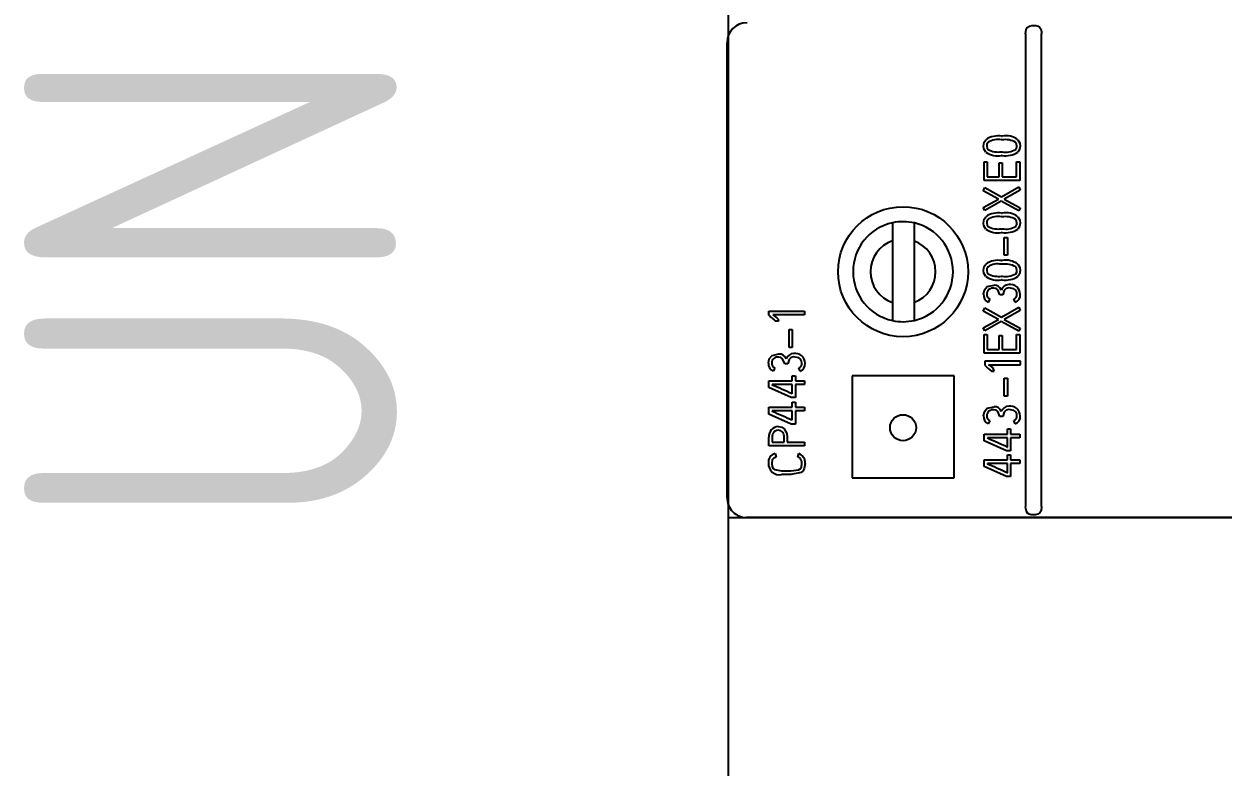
# Model space of a CAD drawing. Extents: x 10 to 610, y -247 to 1644.
# Drawn here: x 202.45 to 213.6, y 110.93 to 117.85 of the extents above; entities that cross this region are included whole.
import ezdxf
from ezdxf.enums import TextEntityAlignment as Align

# ---------------------------------------------------------------- set-up
doc = ezdxf.new("R2010")
doc.units = 0
doc.header["$LTSCALE"] = 5
doc.header["$MEASUREMENT"] = 0
doc.layers.get('0').update_dxf_attribs({"linetype": 'CONTINUOUS'})
doc.styles.add('DIN', font='DIN.shx', dxfattribs={"width": 0.85})

# ---------------------------------------------------------------- blocks, each defined once
blk = doc.blocks.new('L50')
at = {"color": 7, "linetype": 'Continuous'}
blk.add_line((-3, 16.4), (-3, 166.1), dxfattribs=at)
for p, q in [((11.854, 139.835), (11.854, 139.399)), ((12.654, 139.399), (12.654, 139.835)), ((-3.076, 116.649), (-3.076, 139.399)), ((11.854, 139.399), (11.854, 116.65)), ((12.654, 116.65), (12.654, 139.399)), ((10.653, 134.721), (10.68, 134.721)), ((10.68, 134.539), (10.653, 134.539)), ((10.653, 133.944), (10.68, 133.944)), ((10.68, 133.761), (10.653, 133.761)), ((9.774, 132.511), (9.774, 133.443)), ((9.774, 133.443), (9.934, 133.443)), ((9.934, 133.443), (9.934, 132.694)), ((10.528, 132.694), (10.528, 133.397)), ((10.528, 133.397), (10.688, 133.397)), ((10.688, 133.397), (10.688, 132.694)), ((11.397, 132.694), (11.397, 133.443)), ((11.397, 133.443), (11.557, 133.443)), ((11.557, 133.443), (11.557, 132.511)), ((11.557, 132.511), (9.774, 132.511)), ((9.934, 132.694), (10.528, 132.694)), ((10.688, 132.694), (11.397, 132.694)), ((9.737, 131.992), (9.816, 132.154)), ((10.494, 131.579), (9.737, 131.992)), ((9.816, 132.154), (10.64, 131.688)), ((10.64, 131.688), (11.508, 132.19)), ((11.586, 132.031), (10.784, 131.582)), ((11.508, 132.19), (11.586, 132.031)), ((9.737, 131.157), (10.494, 131.579)), ((10.638, 131.479), (9.813, 131.007)), ((11.511, 130.987), (10.638, 131.479)), ((10.784, 131.582), (11.586, 131.14)), ((9.813, 131.007), (9.737, 131.157)), ((10.653, 130.872), (10.68, 130.872)), ((10.68, 130.689), (10.653, 130.689)), ((11.586, 131.14), (11.511, 130.987)), ((5.193, 130.392), (5.193, 129.49)), ((6.293, 129.476), (6.293, 130.383)), ((10.653, 130.094), (10.68, 130.094)), ((5.193, 129.49), (5.193, 126.408)), ((10.68, 129.912), (10.653, 129.912)), ((10.78, 128.772), (10.78, 129.665)), ((10.78, 129.665), (10.94, 129.665)), ((10.94, 129.665), (10.94, 128.772)), ((6.293, 126.422), (6.293, 129.476)), ((10.653, 128.501), (10.68, 128.501)), ((10.68, 128.319), (10.653, 128.319)), ((10.94, 128.772), (10.78, 128.772)), ((10.653, 127.724), (10.68, 127.724)), ((10.68, 127.541), (10.653, 127.541)), ((10.064, 126.577), (9.996, 126.457)), ((10.721, 126.795), (10.561, 126.787)), ((11.334, 126.425), (11.272, 126.587)), ((-0.981, 125.978), (0.802, 125.978)), ((-0.981, 125.776), (-0.981, 125.978)), ((0.802, 125.978), (0.802, 125.795)), ((5.193, 126.408), (5.193, 125.506)), ((6.293, 125.515), (6.293, 126.422)), ((9.737, 125.977), (9.816, 126.138)), ((10.494, 125.564), (9.737, 125.977)), ((9.816, 126.138), (10.64, 125.673)), ((9.996, 126.457), (9.985, 126.416)), ((10.64, 125.673), (11.508, 126.174)), ((11.586, 126.016), (10.784, 125.566)), ((11.508, 126.174), (11.586, 126.016)), ((-0.953, 125.752), (-0.981, 125.776)), ((0.802, 125.795), (-0.785, 125.795)), ((-0.628, 125.472), (-0.644, 125.479)), ((-0.504, 125.478), (-0.628, 125.472)), ((9.737, 125.141), (10.494, 125.564)), ((10.638, 125.464), (9.813, 124.991)), ((11.511, 124.972), (10.638, 125.464)), ((10.784, 125.566), (11.586, 125.124)), ((0.025, 124.164), (0.025, 125.057)), ((0.025, 125.057), (0.185, 125.057)), ((0.185, 125.057), (0.185, 124.164)), ((9.813, 124.991), (9.737, 125.141)), ((9.774, 124.805), (9.934, 124.805)), ((9.774, 123.873), (9.774, 124.805)), ((9.934, 124.805), (9.934, 124.056)), ((10.528, 124.759), (10.688, 124.759)), ((10.528, 124.056), (10.528, 124.759)), ((10.688, 124.759), (10.688, 124.056)), ((11.397, 124.805), (11.557, 124.805)), ((11.397, 124.056), (11.397, 124.805)), ((11.586, 125.124), (11.511, 124.972)), ((11.557, 124.805), (11.557, 123.873)), ((0.185, 124.164), (0.025, 124.164)), ((11.557, 123.873), (9.774, 123.873)), ((9.934, 124.056), (10.528, 124.056)), ((10.688, 124.056), (11.397, 124.056)), ((-0.759, 123.011), (-0.769, 122.97)), ((-0.691, 123.131), (-0.759, 123.011)), ((-0.034, 123.349), (-0.193, 123.341)), ((0.58, 122.978), (0.517, 123.141)), ((11.592, 123.476), (9.809, 123.476)), ((9.809, 123.476), (9.809, 123.275)), ((9.809, 123.275), (9.836, 123.25)), ((10.005, 123.293), (11.592, 123.293)), ((10.145, 122.978), (10.162, 122.97)), ((10.162, 122.97), (10.285, 122.977)), ((11.592, 123.293), (11.592, 123.476)), ((-0.981, 122.15), (-0.981, 122.489)), ((-0.981, 122.489), (0.185, 122.489)), ((-0.811, 122.306), (-0.811, 122.28)), ((0.185, 122.306), (-0.811, 122.306)), ((0.185, 122.746), (0.345, 122.746)), ((0.185, 122.489), (0.185, 122.746)), ((0.185, 121.842), (0.185, 122.306)), ((0.345, 122.746), (0.345, 122.489)), ((0.345, 122.489), (0.802, 122.489)), ((0.345, 122.306), (0.345, 121.652)), ((0.802, 122.306), (0.345, 122.306)), ((0.802, 122.489), (0.802, 122.306)), ((3.174, 122.749), (3.174, 117.649)), ((8.274, 122.749), (3.174, 122.749)), ((8.274, 117.649), (8.274, 122.749)), ((10.78, 122.621), (10.94, 122.621)), ((10.78, 121.729), (10.78, 122.621)), ((10.94, 122.621), (10.94, 121.729)), ((0.139, 121.652), (-0.981, 122.15)), ((0.177, 121.842), (0.185, 121.842)), ((10.94, 121.729), (10.78, 121.729)), ((-0.981, 121.167), (0.185, 121.167)), ((-0.981, 120.827), (-0.981, 121.167)), ((0.345, 121.652), (0.139, 121.652)), ((0.185, 121.167), (0.185, 121.423)), ((0.185, 121.423), (0.345, 121.423)), ((0.345, 121.423), (0.345, 121.167)), ((0.345, 121.167), (0.802, 121.167)), ((0.802, 121.167), (0.802, 120.984)), ((0.139, 120.33), (-0.981, 120.827)), ((0.185, 120.984), (-0.811, 120.984)), ((-0.811, 120.984), (-0.811, 120.958)), ((0.177, 120.519), (0.185, 120.519)), ((0.185, 120.519), (0.185, 120.984)), ((0.802, 120.984), (0.345, 120.984)), ((0.345, 120.984), (0.345, 120.33)), ((10.064, 120.497), (9.996, 120.377)), ((10.721, 120.715), (10.561, 120.707)), ((11.334, 120.344), (11.272, 120.507)), ((0.345, 120.33), (0.139, 120.33)), ((9.996, 120.377), (9.985, 120.336)), ((10.94, 120.085), (11.1, 120.085)), ((10.94, 119.828), (10.94, 120.085)), ((11.1, 120.085), (11.1, 119.828)), ((-0.981, 119.247), (-0.981, 119.67)), ((-0.821, 119.668), (-0.821, 119.43)), ((-0.821, 119.43), (-0.226, 119.43)), ((-0.226, 119.43), (-0.226, 119.668)), ((-0.066, 119.669), (-0.066, 119.43)), ((-0.066, 119.43), (0.802, 119.43)), ((0.802, 119.43), (0.802, 119.247)), ((9.774, 119.489), (9.774, 119.828)), ((9.774, 119.828), (10.94, 119.828)), ((10.893, 118.991), (9.774, 119.489)), ((9.944, 119.645), (9.944, 119.619)), ((10.94, 119.645), (9.944, 119.645)), ((10.94, 119.181), (10.94, 119.645)), ((11.1, 119.828), (11.557, 119.828)), ((11.1, 119.645), (11.1, 118.991)), ((11.557, 119.645), (11.1, 119.645)), ((11.557, 119.828), (11.557, 119.645)), ((0.802, 119.247), (-0.981, 119.247)), ((-0.664, 118.854), (-0.626, 118.673)), ((0.457, 118.679), (0.512, 118.852)), ((11.1, 118.991), (10.893, 118.991)), ((10.932, 119.181), (10.94, 119.181)), ((10.94, 118.797), (11.1, 118.797)), ((10.94, 118.54), (10.94, 118.797)), ((11.1, 118.797), (11.1, 118.54)), ((9.774, 118.201), (9.774, 118.54)), ((9.774, 118.54), (10.94, 118.54)), ((10.893, 117.704), (9.774, 118.201)), ((9.944, 118.358), (9.944, 118.332)), ((10.94, 118.358), (9.944, 118.358)), ((10.94, 117.893), (10.94, 118.358)), ((11.1, 118.54), (11.557, 118.54)), ((11.1, 118.358), (11.1, 117.704)), ((11.557, 118.358), (11.1, 118.358)), ((11.557, 118.54), (11.557, 118.358)), ((-0.352, 117.992), (0.117, 117.992)), ((0.116, 117.809), (-0.348, 117.809)), ((3.174, 117.649), (8.274, 117.649)), ((11.1, 117.704), (10.893, 117.704)), ((10.932, 117.893), (10.94, 117.893)), ((11.854, 116.65), (11.854, 116.214)), ((12.654, 116.214), (12.654, 116.65)), ((123.974, 115.65), (-2.121, 115.65))]:
    blk.add_line(p, q)
at = {"linetype": 'Continuous'}
for p, q in [((-3, 115.65), (124, 115.65)), ((-3, 66.15), (-3, 115.65))]:
    blk.add_line(p, q, dxfattribs=at)
at = {"flags": 128}
for points in [[(11.854, 139.835), (11.88, 140.052), (11.937, 140.154), (12.039, 140.226), (12.157, 140.258), (12.254, 140.265)], [(12.254, 140.265), (12.37, 140.255), (12.473, 140.224), (12.554, 140.171), (12.612, 140.092), (12.65, 139.937), (12.654, 139.835)], [(9.751, 134.231), (9.783, 134.422), (9.866, 134.549)], [(9.976, 134.416), (9.922, 134.318), (9.911, 134.23)], [(11.42, 134.23), (11.403, 134.338), (11.357, 134.411)], [(11.465, 134.544), (11.561, 134.38), (11.58, 134.231)], [(9.866, 133.93), (9.771, 134.087), (9.751, 134.231)], [(9.911, 134.23), (9.93, 134.127), (9.976, 134.06)], [(11.357, 134.062), (11.409, 134.15), (11.42, 134.23)], [(11.58, 134.231), (11.547, 134.051), (11.466, 133.932)], [(9.751, 130.381), (9.783, 130.572), (9.866, 130.699)], [(11.465, 130.694), (11.561, 130.53), (11.58, 130.381)], [(9.866, 130.08), (9.771, 130.237), (9.751, 130.381)], [(9.976, 130.566), (9.922, 130.468), (9.911, 130.38)], [(9.911, 130.38), (9.93, 130.277), (9.976, 130.21)], [(11.42, 130.38), (11.403, 130.489), (11.357, 130.562)], [(11.357, 130.212), (11.409, 130.3), (11.42, 130.38)], [(11.58, 130.381), (11.547, 130.201), (11.466, 130.082)], [(9.751, 128.011), (9.783, 128.202), (9.866, 128.329)], [(11.465, 128.324), (11.561, 128.16), (11.58, 128.011)], [(9.866, 127.71), (9.771, 127.867), (9.751, 128.011)], [(9.976, 128.196), (9.922, 128.098), (9.911, 128.01)], [(9.911, 128.01), (9.93, 127.907), (9.976, 127.84)], [(11.42, 128.01), (11.403, 128.118), (11.357, 128.191)], [(11.357, 127.842), (11.409, 127.93), (11.42, 128.01)], [(11.58, 128.011), (11.547, 127.831), (11.466, 127.712)], [(9.751, 126.827), (9.79, 127.043), (9.937, 127.204), (10.273, 127.279)], [(10.561, 126.787), (10.458, 127.036), (10.374, 127.1), (10.27, 127.119)], [(11.009, 127.142), (10.879, 127.103), (10.786, 127.001), (10.721, 126.795)], [(11.42, 126.813), (11.406, 126.925), (11.357, 127.025), (11.268, 127.093), (11.009, 127.142)], [(-0.785, 125.795), (-0.586, 125.649), (-0.525, 125.573), (-0.504, 125.478)], [(-1.003, 123.381), (-0.964, 123.597), (-0.817, 123.758), (-0.481, 123.833)], [(-0.193, 123.341), (-0.297, 123.59), (-0.38, 123.654), (-0.485, 123.673)], [(0.254, 123.696), (0.124, 123.657), (0.031, 123.555), (-0.034, 123.349)], [(0.665, 123.367), (0.652, 123.479), (0.602, 123.579), (0.514, 123.647), (0.254, 123.696)], [(9.751, 120.747), (9.79, 120.963), (9.937, 121.124), (10.273, 121.199)], [(10.561, 120.707), (10.458, 120.956), (10.374, 121.02), (10.27, 121.039)], [(11.009, 121.062), (10.879, 121.023), (10.786, 120.921), (10.721, 120.715)], [(11.42, 120.733), (11.406, 120.845), (11.357, 120.945), (11.268, 121.013), (11.009, 121.062)], [(-0.513, 120.207), (-0.331, 120.169), (-0.211, 120.087)], [(-0.211, 120.087), (-0.091, 119.866), (-0.066, 119.669)], [(-0.626, 118.673), (-0.733, 118.631), (-0.811, 118.547), (-0.843, 118.368)], [(-0.843, 118.368), (-0.821, 118.189), (-0.776, 118.111), (-0.705, 118.056), (-0.352, 117.992)], [(0.825, 118.36), (0.789, 118.103), (0.724, 117.99), (0.624, 117.907), (0.116, 117.809)], [(0.117, 117.992), (0.497, 118.048), (0.581, 118.095), (0.64, 118.17), (0.665, 118.36)], [(12.254, 115.784), (12.138, 115.794), (12.035, 115.825), (11.954, 115.878), (11.896, 115.957), (11.858, 116.112), (11.854, 116.214)], [(12.654, 116.214), (12.628, 115.997), (12.571, 115.895), (12.469, 115.823), (12.351, 115.791), (12.254, 115.784)]]:
    blk.add_lwpolyline(points, dxfattribs=at)
for centre, radius in [((5.724, 127.949), 3.25), ((5.724, 120.149), 0.65)]:
    blk.add_circle(centre, radius)
for centre, radius, start, end in [((-2.076, 139.399), 1, 90, 180), ((10.468, 133.687), 1.051, 79.82544, 124.93493), ((10.468, 133.632), 0.926, 78.44997, 122.06918), ((10.884, 133.796), 0.947, 52.11391, 102.41498), ((10.841, 133.527), 1.024, 59.71005, 99.01046), ((10.449, 134.731), 0.991, 233.95901, 281.92602), ((10.489, 135.025), 1.093, 242.02602, 278.61799), ((10.859, 134.924), 0.996, 259.68313, 300.01524), ((10.864, 134.808), 1.063, 260.0389, 304.47774), ((10.468, 129.837), 1.051, 79.82526, 124.93505), ((10.468, 129.782), 0.926, 78.44997, 122.06918), ((10.884, 129.946), 0.947, 52.11384, 102.41505), ((10.841, 129.677), 1.024, 59.71034, 99.01025), ((5.724, 127.949), 2.5, 102.25255, 257.74745), ((5.724, 127.949), 2.5, 76.83366, 102.25255), ((5.724, 127.949), 2.5, 283.16634, 76.83366), ((10.489, 131.175), 1.093, 242.02606, 278.61787), ((10.859, 131.075), 0.996, 259.6833, 300.01514), ((5.724, 127.949), 1.63, 108.99542, 251.00458), ((10.449, 130.881), 0.991, 233.95901, 281.92602), ((10.864, 130.959), 1.063, 260.03894, 304.47764), ((5.724, 127.949), 1.63, 290.44781, 69.55219), ((10.468, 127.467), 1.051, 79.82526, 124.93505), ((10.468, 127.412), 0.926, 78.44997, 122.06918), ((10.884, 127.576), 0.947, 52.11384, 102.41505), ((10.841, 127.307), 1.024, 59.71034, 99.01025), ((10.449, 128.511), 0.991, 233.95901, 281.92602), ((10.489, 128.805), 1.093, 242.02609, 278.61784), ((10.859, 128.704), 0.996, 259.6833, 300.01514), ((10.864, 128.589), 1.063, 260.03887, 304.47771), ((10.209, 126.827), 0.298, 78.20571, 180.08066), ((10.286, 126.91), 0.369, 19.26148, 91.95749), ((11.015, 126.898), 0.404, 90.92565, 160.63384), ((11.098, 126.829), 0.481, 358.15213, 100.71621), ((10.171, 126.794), 0.421, 175.57816, 243.86866), ((10.173, 126.816), 0.262, 177.56984, 245.38883), ((11.199, 126.796), 0.221, 289.21092, 4.33447), ((11.224, 126.766), 0.359, 287.9447, 7.51586), ((1.564, 128.297), 3.58, 225.31702, 231.9188), ((5.724, 127.949), 2.5, 257.74745, 283.16634), ((-0.545, 123.381), 0.298, 78.20552, 180.0809), ((-0.469, 123.464), 0.369, 19.26142, 91.9574), ((0.261, 123.452), 0.404, 90.92567, 160.63391), ((0.344, 123.383), 0.481, 358.15195, 100.71638), ((-0.584, 123.348), 0.421, 175.57815, 243.86865), ((-0.581, 123.37), 0.262, 177.56926, 245.38909), ((0.444, 123.35), 0.221, 289.21066, 4.33456), ((0.469, 123.32), 0.359, 287.94451, 7.51614), ((11.581, 124.92), 2.415, 223.72232, 233.51352), ((9.874, 122.895), 0.419, 11.26757, 71.88702), ((-63.34, -20.062), 155.471, 65.88637, 66.28477), ((10.286, 120.83), 0.369, 19.26152, 91.95744), ((11.015, 120.818), 0.404, 90.92565, 160.63384), ((11.098, 120.749), 0.481, 358.15213, 100.71621), ((-63.332, -21.366), 155.451, 65.88633, 66.28479), ((10.171, 120.714), 0.421, 175.57816, 243.86866), ((10.209, 120.747), 0.298, 78.20571, 180.08066), ((10.173, 120.736), 0.262, 177.56984, 245.38883), ((11.199, 120.716), 0.221, 289.21092, 4.33447), ((11.224, 120.686), 0.359, 287.9447, 7.51586), ((-0.488, 119.713), 0.495, 92.90624, 184.98121), ((-0.494, 119.696), 0.328, 93.31997, 184.93022), ((-0.533, 119.715), 0.31, 351.36571, 86.31767), ((-52.563, -22.672), 155.416, 65.88629, 66.28483), ((-0.569, 118.426), 0.439, 102.56352, 187.64463), ((0.363, 118.412), 0.465, 353.66644, 71.37818), ((-0.461, 118.341), 0.543, 177.10338, 281.97759), ((0.373, 118.397), 0.295, 352.87752, 73.48986), ((-52.557, -23.947), 155.401, 65.88627, 66.28485), ((-2.076, 116.649), 1, 180, 224.95949), ((-2.076, 116.649), 1, 224.96269, 267.43427)]:
    blk.add_arc(centre, radius, start, end)

msp = doc.modelspace()

# ---------------------------------------------------------------- block references
at = {"linetype": 'Continuous', "xscale": 0.1860223936625646, "yscale": 0.1860223936625646, "zscale": 0.1860223936625646}
msp.add_blockref('L50', (209.558, 91.74), dxfattribs=at)

# ---------------------------------------------------------------- texts
at = {"color": 3, "style": 'DIN', "width": 0.8}
msp.add_text('UNIDAD DE ', height=3.4677, rotation=90, dxfattribs=at).set_placement((205.927, 123.058), align=Align.CENTER)

doc.saveas('drawing.dxf')
